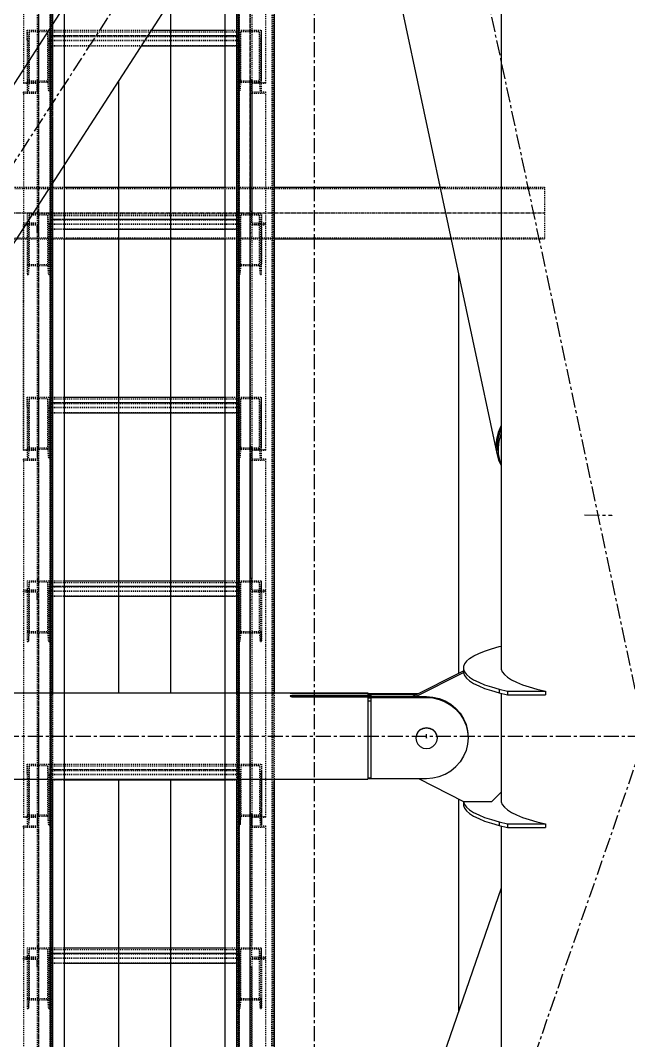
# Model space of a CAD drawing. Header units: millimetres. Extents: x 5143 to 30813, y 232 to 21408.
# Drawn here: x 23099 to 23421, y 2459 to 2999 of the extents above; entities that cross this region are included whole.
import ezdxf

# ---------------------------------------------------------------- set-up
doc = ezdxf.new("R2010")
doc.units = ezdxf.units.MM
doc.header["$LTSCALE"] = 0.25
for name, pattern in [('CENTER', [50.8, 31.75, -6.35, 6.35, -6.35]), ('XKITLINE00', [0]), ('XKITLINE02', [4, 2, -2]), ('XKITLINE03', [6, 3, -1, 1, -1])]:
    doc.linetypes.add(name, pattern=pattern)

msp = doc.modelspace()

# ---------------------------------------------------------------- linework, layer by layer
at = {"color": 3, "linetype": 'XKITLINE02'}
for p, q in [((23115.02, 4010.31), (23115.02, 2304.77)), ((23115.87, 4009.98), (23115.87, 2305.1)), ((23122.52, 4010.31), (23122.52, 2304.77)), ((23122.52, 4005.73), (23122.52, 2597.45)), ((23207.47, 4010.11), (23207.47, 2304.77)), ((23207.47, 4005.52), (23207.47, 2597.45)), ((23214.12, 4009.98), (23214.12, 2597.45)), ((23214.97, 4010.31), (23214.97, 2597.45)), ((23114.92, 3997.81), (23114.92, 2298.3)), ((23115.45, 3998.62), (23115.45, 2299.1)), ((23213.68, 3998.62), (23213.68, 2597.45)), ((23214.53, 3998.62), (23214.52, 2299.1)), ((23215.06, 3997.81), (23215.06, 2298.3)), ((23232.3, 3997.81), (23232.29, 2298.3)), ((23232.83, 3998.62), (23232.82, 2299.1)), ((23116.3, 3967.65), (23116.3, 2597.45)), ((23233.68, 3786.04), (23233.68, 2597.45)), ((23101, 3085.27), (23101, 2965.62)), ((23108.2, 3084.84), (23108.2, 2961.74)), ((23109, 3085.27), (23109, 2961.74)), ((23220.98, 3085.27), (23220.98, 2961.74)), ((23221.78, 3084.84), (23221.78, 2961.74)), ((23228.98, 3085.27), (23228.98, 2965.62)), ((23122.52, 3006.6), (23122.52, 2922.53)), ((23116.3, 2996.97), (23116.3, 2912.9)), ((23103, 2988.39), (23103, 2993.73)), ((23103, 2993.73), (23115, 2993.73)), ((23103, 2993.73), (23103, 2961.57)), ((23103.68, 2988.39), (23104.07, 2993.05)), ((23104.07, 2993.05), (23113.94, 2993.05)), ((23104.07, 2966.23), (23104.07, 2993.05)), ((23114.32, 2988.39), (23113.94, 2993.05)), ((23113.94, 2966.23), (23113.94, 2993.05)), ((23115, 2993.73), (23115, 2985.51)), ((23115, 2993.73), (23168.54, 2993.73)), ((23115, 2988.39), (23115, 2993.73)), ((23115, 2993.73), (23115, 2961.57)), ((23115, 2992.79), (23214.98, 2992.79)), ((23115, 2990.85), (23166.68, 2990.85)), ((23115, 2990.43), (23214.98, 2990.43)), ((23207.47, 2993.73), (23214.98, 2993.73)), ((23207.47, 2990.85), (23214.98, 2990.85)), ((23214.98, 2993.73), (23214.98, 2985.51)), ((23214.98, 2966.91), (23214.98, 2993.73)), ((23214.98, 2988.39), (23214.98, 2993.73)), ((23214.98, 2993.73), (23226.98, 2993.73)), ((23215.66, 2988.39), (23216.05, 2993.05)), ((23216.05, 2966.23), (23216.05, 2993.05)), ((23216.05, 2993.05), (23225.92, 2993.05)), ((23225.92, 2966.23), (23225.92, 2993.05)), ((23226.3, 2988.39), (23225.92, 2993.05)), ((23226.98, 2966.91), (23226.98, 2993.73)), ((23226.98, 2988.39), (23226.98, 2993.73)), ((23103, 2988.39), (23103.68, 2988.39)), ((23103.68, 2961.57), (23103.68, 2988.39)), ((23114.32, 2988.39), (23115, 2988.39)), ((23114.32, 2961.57), (23114.32, 2988.39)), ((23115, 2988.39), (23214.98, 2988.39)), ((23115, 2988.22), (23214.98, 2988.22)), ((23115, 2985.67), (23214.98, 2985.67)), ((23115, 2985.51), (23163.23, 2985.51)), ((23207.47, 2985.51), (23214.98, 2985.51)), ((23214.98, 2961.57), (23214.98, 2988.39)), ((23214.98, 2988.39), (23215.66, 2988.39)), ((23215.66, 2961.57), (23215.66, 2988.39)), ((23226.3, 2961.57), (23226.3, 2988.39)), ((23226.3, 2988.39), (23226.98, 2988.39)), ((23226.98, 2961.57), (23226.98, 2988.39)), ((23101, 2966.06), (23109, 2966.06)), ((23101, 2965.62), (23108.2, 2965.62)), ((23103, 2966.91), (23115, 2966.91)), ((23103.68, 2961.57), (23104.07, 2966.23)), ((23104.07, 2966.23), (23113.94, 2966.23)), ((23108.2, 2967.38), (23109, 2967.38)), ((23108.2, 2961.11), (23108.2, 2967.38)), ((23108.2, 2967.38), (23108.2, 2891.79)), ((23109, 2960.41), (23109, 2967.38)), ((23109, 2967.38), (23109, 2891.09)), ((23114.32, 2961.57), (23113.94, 2966.23)), ((23214.98, 2961.57), (23214.98, 2966.91)), ((23214.98, 2966.91), (23226.98, 2966.91)), ((23215.66, 2961.57), (23216.05, 2966.23)), ((23216.05, 2966.23), (23225.92, 2966.23)), ((23220.98, 2967.38), (23220.98, 2898.06)), ((23220.98, 2967.38), (23221.78, 2967.38)), ((23220.98, 2961.74), (23220.98, 2966.06)), ((23220.98, 2966.06), (23228.98, 2966.06)), ((23220.98, 2963.9), (23220.98, 2891.09)), ((23221.78, 2967.38), (23221.78, 2898.06)), ((23221.78, 2961.74), (23221.78, 2965.62)), ((23221.78, 2965.62), (23228.98, 2965.62)), ((23221.78, 2963.9), (23221.78, 2891.79)), ((23226.3, 2961.57), (23225.92, 2966.23)), ((23226.98, 2961.57), (23226.98, 2966.91)), ((23228.98, 2965.62), (23228.98, 2966.06)), ((23101, 2961.11), (23108.2, 2961.11)), ((23101, 2960.41), (23101, 2961.11)), ((23101, 2961.11), (23101, 2891.09)), ((23101, 2960.41), (23109, 2960.41)), ((23103, 2961.57), (23103.68, 2961.57)), ((23108.2, 2961.74), (23109, 2961.74)), ((23114.32, 2961.57), (23115, 2961.57)), ((23214.98, 2961.57), (23215.66, 2961.57)), ((23220.98, 2961.74), (23221.78, 2961.74)), ((23220.98, 2960.41), (23228.98, 2960.41)), ((23221.78, 2961.11), (23228.98, 2961.11)), ((23226.3, 2961.57), (23226.98, 2961.57)), ((23228.98, 2961.11), (23228.98, 2891.09)), ((22953.33, 2909.99), (23376.64, 2909.99)), ((23060.47, 2910.59), (23122.52, 2910.59)), ((23207.47, 2910.59), (23233.68, 2910.59)), ((23324.15, 2910.59), (23376.64, 2910.59)), ((23376.64, 2910.59), (23376.64, 2883.29)), ((23103, 2896.63), (23103, 2891.29)), ((23103, 2896.63), (23115, 2896.63)), ((23103.68, 2891.29), (23104.07, 2895.95)), ((23104.07, 2895.95), (23113.94, 2895.95)), ((23104.07, 2869.14), (23104.07, 2895.95)), ((23108.2, 2898.06), (23109, 2898.06)), ((23114.32, 2891.29), (23113.94, 2895.95)), ((23113.94, 2869.14), (23113.94, 2895.95)), ((23115, 2896.63), (23115, 2888.42)), ((23115, 2896.63), (23214.98, 2896.63)), ((23115, 2896.63), (23115, 2891.29)), ((23115, 2895.7), (23214.98, 2895.7)), ((23115, 2893.76), (23122.52, 2893.76)), ((23115, 2893.76), (23115, 2864.48)), ((23115, 2893.34), (23214.98, 2893.34)), ((23207.47, 2893.76), (23214.98, 2893.76)), ((23214.98, 2896.63), (23214.98, 2888.42)), ((23214.98, 2896.63), (23214.98, 2869.82)), ((23214.98, 2891.29), (23214.98, 2896.63)), ((23214.98, 2896.63), (23226.98, 2896.63)), ((23215.66, 2891.29), (23216.05, 2895.95)), ((23216.05, 2869.14), (23216.05, 2895.95)), ((23216.05, 2895.95), (23225.92, 2895.95)), ((23220.98, 2891.09), (23220.98, 2898.06)), ((23220.98, 2898.06), (23221.78, 2898.06)), ((23221.78, 2891.79), (23221.78, 2898.06)), ((23225.92, 2869.14), (23225.92, 2895.95)), ((23226.3, 2891.29), (23225.92, 2895.95)), ((23226.98, 2896.63), (23226.98, 2869.82)), ((23226.98, 2891.29), (23226.98, 2896.63)), ((23101, 2891.79), (23108.2, 2891.79)), ((23101, 2891.09), (23109, 2891.09)), ((23101, 2891.09), (23101, 2771.44)), ((23101, 2891.09), (23109, 2891.09)), ((23101, 2890.66), (23108.2, 2890.66)), ((23101, 2771.44), (23101, 2890.66)), ((23103, 2892.32), (23103, 2864.48)), ((23103, 2891.29), (23103.68, 2891.29)), ((23103.68, 2864.48), (23103.68, 2891.29)), ((23108.2, 2886.77), (23108.2, 2890.66)), ((23108.2, 2890.66), (23108.2, 2767.56)), ((23109, 2886.77), (23109, 2891.09)), ((23109, 2891.09), (23109, 2767.56)), ((23114.32, 2891.29), (23115, 2891.29)), ((23114.32, 2864.48), (23114.32, 2891.29)), ((23115, 2891.29), (23214.98, 2891.29)), ((23115, 2891.13), (23214.98, 2891.13)), ((23115, 2888.58), (23214.98, 2888.58)), ((23115, 2888.42), (23122.52, 2888.42)), ((23207.47, 2888.42), (23214.98, 2888.42)), ((23214.98, 2864.48), (23214.98, 2891.29)), ((23214.98, 2891.29), (23215.66, 2891.29)), ((23215.66, 2864.48), (23215.66, 2891.29)), ((23220.98, 2891.09), (23228.98, 2891.09)), ((23220.98, 2891.09), (23220.98, 2767.56)), ((23220.98, 2891.09), (23228.98, 2891.09)), ((23221.78, 2891.79), (23228.98, 2891.79)), ((23221.78, 2890.66), (23221.78, 2767.56)), ((23221.78, 2890.66), (23228.98, 2890.66)), ((23226.3, 2864.48), (23226.3, 2891.29)), ((23226.3, 2891.29), (23226.98, 2891.29)), ((23226.98, 2864.48), (23226.98, 2891.29)), ((23228.98, 2891.09), (23228.98, 2891.79)), ((23228.98, 2891.09), (23228.98, 2771.44)), ((22953.33, 2883.89), (23376.64, 2883.89)), ((23042.83, 2883.29), (23122.52, 2883.29)), ((23108.2, 2886.77), (23109, 2886.77)), ((23207.47, 2883.29), (23233.68, 2883.29)), ((23220.98, 2886.77), (23221.78, 2886.77)), ((23327.14, 2883.29), (23376.64, 2883.29)), ((23103, 2869.82), (23115, 2869.82)), ((23103.68, 2864.48), (23104.07, 2869.14)), ((23104.07, 2869.14), (23113.94, 2869.14)), ((23114.32, 2864.48), (23113.94, 2869.14)), ((23214.98, 2864.48), (23214.98, 2869.82)), ((23214.98, 2869.82), (23226.98, 2869.82)), ((23215.66, 2864.48), (23216.05, 2869.14)), ((23216.05, 2869.14), (23225.92, 2869.14)), ((23226.3, 2864.48), (23225.92, 2869.14)), ((23226.98, 2864.48), (23226.98, 2869.82)), ((23103, 2864.48), (23103.68, 2864.48)), ((23114.32, 2864.48), (23115, 2864.48)), ((23214.98, 2864.48), (23215.66, 2864.48)), ((23226.3, 2864.48), (23226.98, 2864.48)), ((23103, 2794.2), (23103, 2799.54)), ((23103, 2799.54), (23115, 2799.54)), ((23103, 2799.54), (23103, 2767.39)), ((23103.68, 2794.2), (23104.07, 2798.86)), ((23104.07, 2798.86), (23113.94, 2798.86)), ((23104.07, 2772.05), (23104.07, 2798.86)), ((23114.32, 2794.2), (23113.94, 2798.86)), ((23113.94, 2772.05), (23113.94, 2798.86)), ((23115, 2799.54), (23115, 2791.33)), ((23115, 2799.54), (23122.52, 2799.54)), ((23115, 2794.2), (23115, 2799.54)), ((23115, 2799.54), (23115, 2767.39)), ((23115, 2798.61), (23214.98, 2798.61)), ((23115, 2796.67), (23122.52, 2796.67)), ((23115, 2796.24), (23214.98, 2796.24)), ((23207.47, 2799.54), (23214.98, 2799.54)), ((23207.47, 2796.67), (23214.98, 2796.67)), ((23214.98, 2799.54), (23214.98, 2791.33)), ((23214.98, 2772.73), (23214.98, 2799.54)), ((23214.98, 2794.2), (23214.98, 2799.54)), ((23214.98, 2799.54), (23226.98, 2799.54)), ((23215.66, 2794.2), (23216.05, 2798.86)), ((23216.05, 2772.05), (23216.05, 2798.86)), ((23216.05, 2798.86), (23225.92, 2798.86)), ((23225.92, 2772.05), (23225.92, 2798.86)), ((23226.3, 2794.2), (23225.92, 2798.86)), ((23226.98, 2772.73), (23226.98, 2799.54)), ((23226.98, 2794.2), (23226.98, 2799.54)), ((23103, 2794.2), (23103.68, 2794.2)), ((23103.68, 2767.39), (23103.68, 2794.2)), ((23114.32, 2794.2), (23115, 2794.2)), ((23114.32, 2767.39), (23114.32, 2794.2)), ((23115, 2794.2), (23214.98, 2794.2)), ((23115, 2794.04), (23214.98, 2794.04)), ((23115, 2791.49), (23214.98, 2791.49)), ((23115, 2791.33), (23122.52, 2791.33)), ((23207.47, 2791.33), (23214.98, 2791.33)), ((23214.98, 2767.39), (23214.98, 2794.2)), ((23214.98, 2794.2), (23215.66, 2794.2)), ((23215.66, 2767.39), (23215.66, 2794.2)), ((23226.3, 2767.39), (23226.3, 2794.2)), ((23226.3, 2794.2), (23226.98, 2794.2)), ((23226.98, 2767.39), (23226.98, 2794.2)), ((23101, 2771.87), (23109, 2771.87)), ((23101, 2771.44), (23108.2, 2771.44)), ((23103, 2772.73), (23115, 2772.73)), ((23103.68, 2767.39), (23104.07, 2772.05)), ((23104.07, 2772.05), (23113.94, 2772.05)), ((23108.2, 2773.2), (23109, 2773.2)), ((23108.2, 2773.2), (23108.2, 2766.93)), ((23108.2, 2773.2), (23108.2, 2697.6)), ((23109, 2773.2), (23109, 2766.23)), ((23109, 2773.2), (23109, 2696.91)), ((23114.32, 2767.39), (23113.94, 2772.05)), ((23214.98, 2767.39), (23214.98, 2772.73)), ((23214.98, 2772.73), (23226.98, 2772.73)), ((23215.66, 2767.39), (23216.05, 2772.05)), ((23216.05, 2772.05), (23225.92, 2772.05)), ((23220.98, 2773.2), (23220.98, 2703.88)), ((23220.98, 2773.2), (23221.78, 2773.2)), ((23220.98, 2767.56), (23220.98, 2771.87)), ((23220.98, 2771.87), (23228.98, 2771.87)), ((23220.98, 2769.71), (23220.98, 2696.91)), ((23221.78, 2773.2), (23221.78, 2703.88)), ((23221.78, 2767.56), (23221.78, 2771.44)), ((23221.78, 2771.44), (23228.98, 2771.44)), ((23221.78, 2769.71), (23221.78, 2697.6)), ((23226.3, 2767.39), (23225.92, 2772.05)), ((23226.98, 2767.39), (23226.98, 2772.73)), ((23228.98, 2771.44), (23228.98, 2771.87)), ((23101, 2766.93), (23108.2, 2766.93)), ((23101, 2766.23), (23101, 2766.93)), ((23101, 2766.93), (23101, 2696.91)), ((23101, 2766.23), (23109, 2766.23)), ((23103, 2767.39), (23103.68, 2767.39)), ((23108.2, 2767.56), (23109, 2767.56)), ((23114.32, 2767.39), (23115, 2767.39)), ((23214.98, 2767.39), (23215.66, 2767.39)), ((23220.98, 2767.56), (23221.78, 2767.56)), ((23220.98, 2766.23), (23228.98, 2766.23)), ((23221.78, 2766.93), (23228.98, 2766.93)), ((23226.3, 2767.39), (23226.98, 2767.39)), ((23228.98, 2766.93), (23228.98, 2696.91)), ((23103, 2702.45), (23103, 2693.54)), ((23103, 2702.45), (23115, 2702.45)), ((23103, 2702.45), (23103, 2670.29)), ((23103.68, 2697.11), (23104.07, 2701.77)), ((23104.07, 2701.77), (23113.94, 2701.77)), ((23104.07, 2674.95), (23104.07, 2701.77)), ((23108.2, 2703.88), (23109, 2703.88)), ((23114.32, 2697.11), (23113.94, 2701.77)), ((23113.94, 2674.95), (23113.94, 2701.77)), ((23115, 2702.45), (23115, 2694.24)), ((23115, 2702.45), (23122.52, 2702.45)), ((23115, 2697.11), (23115, 2702.45)), ((23115, 2702.45), (23115, 2670.29)), ((23115, 2701.52), (23214.98, 2701.52)), ((23115, 2699.58), (23122.52, 2699.58)), ((23115, 2699.15), (23214.98, 2699.15)), ((23207.47, 2702.45), (23214.98, 2702.45)), ((23207.47, 2699.58), (23214.98, 2699.58)), ((23214.98, 2702.45), (23214.98, 2694.24)), ((23214.98, 2675.63), (23214.98, 2702.45)), ((23214.98, 2697.11), (23214.98, 2702.45)), ((23214.98, 2702.45), (23226.98, 2702.45)), ((23215.66, 2697.11), (23216.05, 2701.77)), ((23216.05, 2674.95), (23216.05, 2701.77)), ((23216.05, 2701.77), (23225.92, 2701.77)), ((23220.98, 2696.91), (23220.98, 2703.88)), ((23220.98, 2703.88), (23221.78, 2703.88)), ((23221.78, 2697.6), (23221.78, 2703.88)), ((23225.92, 2674.95), (23225.92, 2701.77)), ((23226.3, 2697.11), (23225.92, 2701.77)), ((23226.98, 2675.63), (23226.98, 2702.45)), ((23226.98, 2697.11), (23226.98, 2702.45)), ((23101, 2697.6), (23108.2, 2697.6)), ((23101, 2696.48), (23101, 2696.91)), ((23101, 2696.91), (23109, 2696.91)), ((23101, 2696.91), (23101, 2577.26)), ((23101, 2696.91), (23109, 2696.91)), ((23101, 2696.48), (23108.2, 2696.48)), ((23103, 2697.11), (23103.68, 2697.11)), ((23103.68, 2697.11), (23103.68, 2670.29)), ((23108.2, 2692.59), (23108.2, 2696.48)), ((23108.2, 2696.48), (23108.2, 2573.37)), ((23109, 2696.91), (23109, 2573.37)), ((23114.32, 2697.11), (23115, 2697.11)), ((23114.32, 2670.29), (23114.32, 2697.11)), ((23115, 2697.11), (23214.98, 2697.11)), ((23115, 2696.95), (23214.98, 2696.95)), ((23115, 2694.4), (23214.98, 2694.4)), ((23115, 2694.24), (23122.52, 2694.24)), ((23207.47, 2694.24), (23214.98, 2694.24)), ((23214.98, 2670.29), (23214.98, 2697.11)), ((23214.98, 2697.11), (23215.66, 2697.11)), ((23215.66, 2670.29), (23215.66, 2697.11)), ((23220.98, 2696.91), (23220.98, 2573.37)), ((23220.98, 2696.91), (23228.98, 2696.91)), ((23220.98, 2696.91), (23228.98, 2696.91)), ((23221.78, 2697.6), (23228.98, 2697.6)), ((23221.78, 2696.48), (23221.78, 2573.37)), ((23221.78, 2696.48), (23228.98, 2696.48)), ((23226.3, 2697.11), (23226.3, 2670.29)), ((23226.3, 2697.11), (23226.98, 2697.11)), ((23226.98, 2697.11), (23226.98, 2670.29)), ((23228.98, 2696.91), (23228.98, 2697.6)), ((23228.98, 2696.91), (23228.98, 2577.26)), ((23108.2, 2692.59), (23109, 2692.59)), ((23220.98, 2692.59), (23221.78, 2692.59)), ((23103, 2675.63), (23115, 2675.63)), ((23103.68, 2670.29), (23104.07, 2674.95)), ((23104.07, 2674.95), (23113.94, 2674.95)), ((23114.32, 2670.29), (23113.94, 2674.95)), ((23214.98, 2670.29), (23214.98, 2675.63)), ((23214.98, 2675.63), (23226.98, 2675.63)), ((23215.66, 2670.29), (23216.05, 2674.95)), ((23216.05, 2674.95), (23225.92, 2674.95)), ((23226.3, 2670.29), (23225.92, 2674.95)), ((23226.98, 2670.29), (23226.98, 2675.63)), ((23103, 2670.29), (23103.68, 2670.29)), ((23114.32, 2670.29), (23115, 2670.29)), ((23214.98, 2670.29), (23215.66, 2670.29)), ((23226.3, 2670.29), (23226.98, 2670.29)), ((23103, 2600.02), (23103, 2605.36)), ((23103, 2605.36), (23115, 2605.36)), ((23103, 2605.36), (23103, 2573.2)), ((23103.68, 2600.02), (23104.07, 2604.68)), ((23104.07, 2604.68), (23113.94, 2604.68)), ((23104.07, 2577.86), (23104.07, 2604.68)), ((23114.32, 2600.02), (23113.94, 2604.68)), ((23113.94, 2577.86), (23113.94, 2604.68)), ((23115, 2605.36), (23115, 2573.2)), ((23115, 2605.36), (23115, 2597.15)), ((23115, 2605.36), (23214.98, 2605.36)), ((23115, 2604.42), (23214.98, 2604.42)), ((23115, 2602.49), (23214.98, 2602.49)), ((23115, 2602.06), (23214.98, 2602.06)), ((23214.98, 2605.36), (23214.98, 2578.54)), ((23214.98, 2605.36), (23226.98, 2605.36)), ((23214.98, 2605.36), (23214.98, 2597.15)), ((23214.98, 2602.05), (23214.98, 2573.2)), ((23216.05, 2604.68), (23215.66, 2600.02)), ((23216.05, 2604.68), (23216.05, 2577.86)), ((23216.05, 2604.68), (23225.92, 2604.68)), ((23225.92, 2604.68), (23225.92, 2577.86)), ((23225.92, 2604.68), (23226.3, 2600.02)), ((23226.98, 2605.36), (23226.98, 2578.54)), ((23226.98, 2602.05), (23226.98, 2573.2)), ((23103, 2600.02), (23103.68, 2600.02)), ((23103.68, 2600.02), (23103.68, 2573.2)), ((23114.32, 2600.02), (23115, 2600.02)), ((23114.32, 2573.2), (23114.32, 2600.02)), ((23115, 2600.02), (23214.98, 2600.02)), ((23115, 2599.86), (23214.98, 2599.86)), ((23115, 2597.31), (23214.98, 2597.31)), ((23115, 2597.15), (23122.52, 2597.15)), ((23207.47, 2597.15), (23214.98, 2597.15)), ((23214.12, 2598.43), (23214.12, 2305.1)), ((23214.97, 2598.43), (23214.97, 2304.77)), ((23214.98, 2600.02), (23215.66, 2600.02)), ((23215.66, 2600.02), (23215.66, 2573.2)), ((23226.3, 2600.02), (23226.3, 2573.2)), ((23226.3, 2600.02), (23226.98, 2600.02)), ((23101, 2577.69), (23109, 2577.69)), ((23101, 2577.26), (23108.2, 2577.26)), ((23103, 2578.54), (23115, 2578.54)), ((23104.07, 2577.86), (23103.68, 2573.2)), ((23104.07, 2577.86), (23113.94, 2577.86)), ((23108.2, 2579.02), (23109, 2579.02)), ((23108.2, 2579.02), (23108.2, 2503.42)), ((23109, 2579.02), (23109, 2572.05)), ((23114.32, 2573.2), (23113.94, 2577.86)), ((23214.98, 2573.2), (23214.98, 2578.54)), ((23214.98, 2578.54), (23226.98, 2578.54)), ((23215.66, 2573.2), (23216.05, 2577.86)), ((23216.05, 2577.86), (23225.92, 2577.86)), ((23220.98, 2579.02), (23220.98, 2509.69)), ((23220.98, 2579.02), (23221.78, 2579.02)), ((23220.98, 2572.05), (23220.98, 2577.86)), ((23220.98, 2573.37), (23220.98, 2577.69)), ((23220.98, 2577.69), (23228.98, 2577.69)), ((23221.78, 2579.02), (23221.78, 2509.69)), ((23221.78, 2572.74), (23221.78, 2577.86)), ((23221.78, 2573.37), (23221.78, 2577.26)), ((23221.78, 2577.26), (23228.98, 2577.26)), ((23225.92, 2577.86), (23226.3, 2573.2)), ((23226.98, 2578.54), (23226.98, 2573.2)), ((23228.98, 2577.26), (23228.98, 2577.69)), ((23101, 2572.74), (23108.2, 2572.74)), ((23101, 2572.05), (23101, 2572.74)), ((23101, 2572.74), (23101, 2502.72)), ((23101, 2572.05), (23109, 2572.05)), ((23103, 2573.2), (23103.68, 2573.2)), ((23108.2, 2573.37), (23109, 2573.37)), ((23109, 2572.05), (23109, 2502.72)), ((23114.32, 2573.2), (23115, 2573.2)), ((23214.98, 2573.2), (23215.66, 2573.2)), ((23220.98, 2573.37), (23221.78, 2573.37)), ((23220.98, 2502.72), (23220.98, 2572.05)), ((23220.98, 2572.05), (23228.98, 2572.05)), ((23221.78, 2503.42), (23221.78, 2572.74)), ((23221.78, 2572.74), (23228.98, 2572.74)), ((23226.3, 2573.2), (23226.98, 2573.2)), ((23228.98, 2572.74), (23228.98, 2502.72)), ((23103, 2508.27), (23103, 2499.36)), ((23103, 2508.27), (23115, 2508.27)), ((23103, 2508.27), (23103, 2476.11)), ((23103.68, 2502.93), (23104.07, 2507.59)), ((23104.07, 2507.59), (23113.94, 2507.59)), ((23104.07, 2480.77), (23104.07, 2507.59)), ((23108.2, 2509.69), (23109, 2509.69)), ((23114.32, 2502.93), (23113.94, 2507.59)), ((23113.94, 2480.77), (23113.94, 2507.59)), ((23115, 2502.93), (23115, 2508.27)), ((23115, 2508.27), (23115, 2476.11)), ((23115, 2508.27), (23115, 2500.05)), ((23115, 2508.27), (23122.52, 2508.27)), ((23115, 2507.33), (23214.98, 2507.33)), ((23115, 2505.39), (23122.52, 2505.39)), ((23115, 2504.97), (23214.98, 2504.97)), ((23207.47, 2508.27), (23214.98, 2508.27)), ((23207.47, 2505.39), (23214.98, 2505.39)), ((23214.98, 2481.45), (23214.98, 2508.27)), ((23214.98, 2502.93), (23214.98, 2508.27)), ((23214.98, 2508.27), (23226.98, 2508.27)), ((23214.98, 2508.27), (23214.98, 2500.05)), ((23215.66, 2502.93), (23216.05, 2507.59)), ((23216.05, 2480.77), (23216.05, 2507.59)), ((23216.05, 2507.59), (23225.92, 2507.59)), ((23220.98, 2502.72), (23220.98, 2509.69)), ((23220.98, 2509.69), (23221.78, 2509.69)), ((23221.78, 2503.42), (23221.78, 2509.69)), ((23225.92, 2480.77), (23225.92, 2507.59)), ((23226.3, 2502.93), (23225.92, 2507.59)), ((23226.98, 2481.45), (23226.98, 2508.27)), ((23226.98, 2502.93), (23226.98, 2508.27)), ((23101, 2503.42), (23108.2, 2503.42)), ((23101, 2502.29), (23101, 2502.72)), ((23101, 2502.72), (23109, 2502.72)), ((23101, 2502.72), (23101, 2383.08)), ((23101, 2502.72), (23109, 2502.72)), ((23101, 2502.29), (23108.2, 2502.29)), ((23103, 2502.93), (23103.68, 2502.93)), ((23103.68, 2502.93), (23103.68, 2476.11)), ((23108.2, 2498.41), (23108.2, 2502.29)), ((23108.2, 2502.29), (23108.2, 2379.19)), ((23109, 2502.72), (23109, 2379.19)), ((23114.32, 2502.93), (23115, 2502.93)), ((23114.32, 2476.11), (23114.32, 2502.93)), ((23115, 2502.93), (23214.98, 2502.93)), ((23115, 2502.76), (23214.98, 2502.76)), ((23115, 2500.22), (23214.98, 2500.22)), ((23115, 2500.05), (23122.52, 2500.05)), ((23207.47, 2500.05), (23214.98, 2500.05)), ((23214.98, 2476.11), (23214.98, 2502.93)), ((23214.98, 2502.93), (23215.66, 2502.93)), ((23215.66, 2476.11), (23215.66, 2502.93)), ((23220.98, 2502.72), (23220.98, 2383.51)), ((23220.98, 2502.72), (23228.98, 2502.72)), ((23220.98, 2502.72), (23228.98, 2502.72)), ((23221.78, 2503.42), (23228.98, 2503.42)), ((23221.78, 2502.29), (23221.78, 2379.19)), ((23221.78, 2502.29), (23228.98, 2502.29)), ((23226.3, 2502.93), (23226.3, 2476.11)), ((23226.3, 2502.93), (23226.98, 2502.93)), ((23226.98, 2502.93), (23226.98, 2476.11)), ((23228.98, 2502.72), (23228.98, 2503.42)), ((23228.98, 2502.72), (23228.98, 2383.08)), ((23108.2, 2498.41), (23109, 2498.41)), ((23220.98, 2498.41), (23221.78, 2498.41)), ((23221.78, 2384.36), (23221.78, 2498.41)), ((23103, 2481.45), (23115, 2481.45)), ((23103.68, 2476.11), (23104.07, 2480.77)), ((23104.07, 2480.77), (23113.94, 2480.77)), ((23114.32, 2476.11), (23113.94, 2480.77)), ((23214.98, 2476.11), (23214.98, 2481.45)), ((23214.98, 2481.45), (23226.98, 2481.45)), ((23215.66, 2476.11), (23216.05, 2480.77)), ((23216.05, 2480.77), (23225.92, 2480.77)), ((23226.3, 2476.11), (23225.92, 2480.77)), ((23226.98, 2476.11), (23226.98, 2481.45)), ((23103, 2476.11), (23103.68, 2476.11)), ((23114.32, 2476.11), (23115, 2476.11)), ((23214.98, 2476.11), (23215.66, 2476.11)), ((23226.3, 2476.11), (23226.98, 2476.11))]:
    msp.add_line(p, q, dxfattribs=at)
at = {"color": 1, "linetype": 'XKITLINE03'}
for p, q in [((23115.02, 4010.31), (23115.02, 2309.56)), ((23214.97, 2309.56), (23214.97, 4010.31)), ((23220.97, 2292.58), (23220.98, 4000.82)), ((23109, 3085.27), (23109, 2966.06)), ((23220.98, 2966.06), (23220.98, 3085.27)), ((23115, 2993.73), (23115, 2966.91)), ((23115, 2990.85), (23214.98, 2990.85)), ((23214.98, 2966.91), (23214.98, 2993.73)), ((23109, 2960.41), (23109, 2891.09)), ((23220.98, 2891.09), (23220.98, 2960.41)), ((23376.64, 2896.94), (22953.33, 2896.94)), ((23115, 2896.63), (23115, 2869.82)), ((23115, 2893.76), (23214.98, 2893.76)), ((23214.98, 2869.82), (23214.98, 2896.63)), ((23109, 2891.09), (23109, 2771.87)), ((23220.98, 2771.87), (23220.98, 2891.09)), ((23115, 2799.54), (23115, 2772.73)), ((23115, 2796.67), (23214.98, 2796.67)), ((23214.98, 2772.73), (23214.98, 2799.54)), ((23109, 2766.23), (23109, 2696.91)), ((23220.98, 2696.91), (23220.98, 2766.23)), ((23115, 2702.45), (23115, 2675.63)), ((23115, 2699.58), (23214.98, 2699.58)), ((23214.98, 2675.63), (23214.98, 2702.45)), ((23109, 2696.91), (23109, 2577.69)), ((23220.98, 2577.69), (23220.98, 2696.91)), ((23115, 2605.36), (23115, 2578.54)), ((23115, 2602.49), (23214.98, 2602.49)), ((23214.98, 2578.54), (23214.98, 2605.36)), ((23109, 2572.05), (23109, 2502.72)), ((23220.98, 2502.72), (23220.98, 2572.05)), ((23115, 2508.27), (23115, 2481.45)), ((23115, 2505.39), (23214.98, 2505.39)), ((23214.98, 2481.45), (23214.98, 2508.27)), ((23109, 2502.72), (23109, 2383.51)), ((23220.98, 2383.51), (23220.98, 2502.72))]:
    msp.add_line(p, q, dxfattribs=at)
at = {"color": 8, "linetype": 'CENTER'}
for p, q in [((22900, 2620.27), (23430, 3440.27)), ((23430, 2620.27), (23255, 3440.27)), ((23255, 1442.74), (23255, 3096.7)), ((23397.79, 2737.32), (23412.31, 2737.04)), ((22899.99, 2620.27), (23429.99, 2620.27)), ((23255, 2114.92), (23430, 2620.27)), ((23314.2, 2619.27), (23314.2, 2621.27))]:
    msp.add_line(p, q, dxfattribs=at)
at = {"color": 7, "linetype": 'XKITLINE00'}
for p, q in [((23116.3, 3417.45), (23116.3, 2996.97)), ((23233.68, 3094.5), (23233.68, 2643.09)), ((23213.68, 3063.56), (23213.68, 2643.09)), ((23207.47, 3053.95), (23207.47, 2643.09)), ((23166.68, 2990.85), (23207.47, 2990.85)), ((23168.54, 2993.73), (23207.47, 2993.73)), ((23163.23, 2985.51), (23207.47, 2985.51)), ((23122.52, 2922.53), (23122.52, 2643.09)), ((23116.3, 2912.9), (23116.3, 2643.09)), ((23122.52, 2910.59), (23207.47, 2910.59)), ((23233.68, 2910.59), (23324.15, 2910.59)), ((23122.52, 2893.76), (23207.47, 2893.76)), ((23122.52, 2888.42), (23207.47, 2888.42)), ((23122.52, 2883.29), (23207.47, 2883.29)), ((23233.68, 2883.29), (23327.14, 2883.29)), ((23122.52, 2799.54), (23207.47, 2799.54)), ((23122.52, 2796.67), (23207.47, 2796.67)), ((23122.52, 2791.33), (23207.47, 2791.33)), ((23122.52, 2702.45), (23207.47, 2702.45)), ((23122.52, 2699.58), (23207.47, 2699.58)), ((23122.52, 2694.24), (23207.47, 2694.24)), ((23116.3, 2597.45), (23116.3, 2298.19)), ((23122.52, 2597.45), (23122.52, 2307.13)), ((23122.52, 2597.15), (23207.47, 2597.15)), ((23207.47, 2597.45), (23207.47, 2307.13)), ((23213.68, 2597.45), (23213.67, 2298.19)), ((23233.68, 2597.45), (23233.67, 2298.19)), ((23122.52, 2508.27), (23207.47, 2508.27)), ((23122.52, 2505.39), (23207.47, 2505.39)), ((23122.52, 2500.05), (23207.47, 2500.05))]:
    msp.add_line(p, q, dxfattribs=at)
at = {"color": 8, "linetype": 'XKITLINE00'}
for p, q in [((23262.42, 3223.04), (23029.49, 2862.66)), ((23353.8, 3225.04), (23353.8, 2655.53)), ((23300.5, 3197.89), (23067.57, 2837.5)), ((23299.4, 3013.24), (23351.36, 2769.79)), ((23178.8, 3009.59), (23178.8, 2643.09)), ((23151.2, 2966.89), (23151.2, 2643.09)), ((23331.2, 2864.28), (23331.2, 2653.52)), ((23352.19, 2780.9), (23351.26, 2777.15)), ((23353.12, 2781.58), (23352.13, 2778.16)), ((23353.77, 2784.61), (23352.19, 2780.9)), ((23353.8, 2783.08), (23353.12, 2781.58)), ((23353.8, 2780.38), (23353.51, 2779.74)), ((23353.8, 2784.66), (23353.77, 2784.61)), ((23351.26, 2777.15), (23350.98, 2773.43)), ((23352.13, 2778.16), (23351.69, 2774.75)), ((23351.69, 2774.75), (23351.81, 2771.39)), ((23352.52, 2776.32), (23352.08, 2772.91)), ((23353.51, 2779.74), (23352.52, 2776.32)), ((23350.98, 2773.43), (23351.36, 2769.79)), ((23351.36, 2769.79), (23352.39, 2766.29)), ((23352.08, 2772.91), (23352.2, 2769.56)), ((23352.2, 2769.56), (23352.88, 2766.3)), ((23352.39, 2766.29), (23353.8, 2763.5)), ((23352.88, 2766.3), (23353.8, 2763.97)), ((23348.6, 2666.44), (23352.65, 2667.57)), ((23352.65, 2667.57), (23353.8, 2667.83)), ((23335.4, 2659.92), (23337.03, 2661.31)), ((23337.03, 2661.31), (23339.18, 2662.67)), ((23339.18, 2662.67), (23341.84, 2663.99)), ((23341.84, 2663.99), (23344.98, 2665.25)), ((23344.98, 2665.25), (23348.6, 2666.44)), ((23334.31, 2658.5), (23333.76, 2657.06)), ((23333.76, 2657.06), (23333.76, 2655.62)), ((23335.4, 2659.92), (23334.31, 2658.5)), ((23353.8, 2657.14), (23353.76, 2657.06)), ((23353.76, 2657.06), (23353.76, 2655.62)), ((23306.83, 2641.16), (23333.76, 2654.82)), ((23308.59, 2641.16), (23333.76, 2653.93)), ((23333.76, 2655.62), (23334.31, 2654.18)), ((23333.76, 2655.62), (23333.76, 2653.67)), ((23333.76, 2653.67), (23334.31, 2652.23)), ((23334.31, 2654.18), (23335.4, 2652.76)), ((23334.31, 2652.23), (23335.4, 2650.81)), ((23335.4, 2652.76), (23337.03, 2651.36)), ((23335.4, 2650.81), (23337.03, 2649.41)), ((23337.03, 2651.36), (23339.17, 2650)), ((23353.76, 2655.62), (23354.31, 2654.18)), ((23354.31, 2654.18), (23355.4, 2652.76)), ((23355.4, 2652.76), (23357.03, 2651.36)), ((23357.03, 2651.36), (23359.17, 2650)), ((23337.03, 2649.41), (23339.17, 2648.05)), ((23339.17, 2650), (23341.83, 2648.69)), ((23339.17, 2648.05), (23341.83, 2646.74)), ((23341.83, 2648.69), (23344.98, 2647.43)), ((23341.83, 2646.74), (23344.98, 2645.48)), ((23344.98, 2647.43), (23348.59, 2646.23)), ((23344.98, 2645.48), (23348.59, 2644.28)), ((23348.59, 2646.23), (23352.65, 2645.11)), ((23352.65, 2645.11), (23357.11, 2644.07)), ((23352.65, 2645.11), (23352.65, 2643.16)), ((23359.17, 2650), (23361.83, 2648.69)), ((23361.83, 2648.69), (23364.98, 2647.43)), ((23364.98, 2647.43), (23368.59, 2646.23)), ((23368.59, 2646.23), (23372.65, 2645.11)), ((23372.65, 2645.11), (23377.11, 2644.07)), ((23087.8, 2643.09), (23242.19, 2643.09)), ((23242.11, 2643.05), (23242.19, 2643.09)), ((23242.11, 2643.05), (23242.11, 2643.01)), ((23242.11, 2643.01), (23242.19, 2642.96)), ((23242.19, 2641.61), (23242.11, 2641.51)), ((23242.11, 2641.51), (23242.11, 2641.42)), ((23242.11, 2641.42), (23242.19, 2641.32)), ((23242.19, 2643.09), (23242.36, 2643.08)), ((23242.19, 2642.96), (23242.36, 2642.93)), ((23242.19, 2641.61), (23242.36, 2641.69)), ((23242.19, 2641.32), (23242.36, 2641.2)), ((23242.36, 2643.08), (23242.6, 2643.07)), ((23242.36, 2642.93), (23242.6, 2642.9)), ((23242.36, 2641.69), (23242.6, 2641.75)), ((23242.36, 2641.2), (23242.6, 2641.1)), ((23242.6, 2643.07), (23242.89, 2643.07)), ((23242.6, 2642.9), (23242.89, 2642.88)), ((23242.6, 2641.75), (23242.89, 2641.79)), ((23242.6, 2641.1), (23242.89, 2641.04)), ((23242.89, 2643.07), (23242.89, 2642.88)), ((23242.89, 2643.07), (23243.2, 2643.07)), ((23242.89, 2642.88), (23243.2, 2642.88)), ((23242.89, 2641.79), (23243.2, 2641.81)), ((23242.89, 2641.79), (23242.89, 2641.04)), ((23242.89, 2641.04), (23243.2, 2641.02)), ((23243.2, 2643.07), (23243.2, 2642.88)), ((23243.2, 2643.07), (23283.2, 2643.07)), ((23243.2, 2642.88), (23283.2, 2642.88)), ((23243.2, 2641.81), (23243.2, 2641.16)), ((23243.2, 2641.81), (23283.2, 2641.8)), ((23243.2, 2641.16), (23314.2, 2641.16)), ((23243.2, 2641.16), (23243.2, 2641.02)), ((23243.2, 2641.02), (23283.2, 2641.02)), ((23283.2, 2643.07), (23283.2, 2642.88)), ((23283.2, 2642.88), (23283.2, 2642.54)), ((23283.2, 2642.72), (23309.91, 2642.72)), ((23283.2, 2642.54), (23283.2, 2641.8)), ((23283.2, 2642.47), (23284.7, 2642.47)), ((23283.2, 2642.29), (23284.7, 2642.29)), ((23283.2, 2641.8), (23283.2, 2641.16)), ((23283.2, 2641.76), (23284.7, 2641.76)), ((23283.2, 2641.4), (23283.2, 2641.16)), ((23283.2, 2641.4), (23284.7, 2641.4)), ((23283.2, 2641.02), (23283.19, 2639.46)), ((23283.2, 2640.71), (23314.2, 2640.71)), ((23283.2, 2640.56), (23284.7, 2640.56)), ((23284.7, 2640.56), (23284.69, 2638.81)), ((23284.7, 2642.47), (23284.7, 2642.29)), ((23284.7, 2642.29), (23284.7, 2642.06)), ((23284.7, 2642.27), (23309.03, 2642.27)), ((23284.7, 2642.06), (23284.7, 2641.4)), ((23284.7, 2641.4), (23284.7, 2641.16)), ((23314.2, 2641.16), (23317.64, 2640.89)), ((23314.2, 2641.16), (23314.2, 2640.71)), ((23314.2, 2640.71), (23317.64, 2640.45)), ((23317.64, 2640.89), (23320.99, 2640.11)), ((23317.64, 2640.89), (23317.64, 2640.45)), ((23317.64, 2640.45), (23320.99, 2639.66)), ((23320.99, 2640.11), (23324.18, 2638.82)), ((23320.99, 2639.66), (23324.18, 2638.37)), ((23348.59, 2644.28), (23352.65, 2643.16)), ((23352.65, 2643.16), (23357.11, 2642.12)), ((23353.8, 2642.89), (23353.8, 2590.58)), ((23357.11, 2644.07), (23377.11, 2644.07)), ((23357.11, 2644.07), (23357.11, 2642.12)), ((23357.11, 2642.12), (23377.11, 2642.12)), ((23377.11, 2644.07), (23377.11, 2642.12)), ((23283.19, 2639.46), (23283.19, 2637.01)), ((23283.19, 2638.81), (23284.69, 2638.81)), ((23283.19, 2637.01), (23283.19, 2634.06)), ((23284.69, 2638.81), (23284.69, 2636.58)), ((23284.69, 2636.58), (23284.69, 2633.93)), ((23324.18, 2638.82), (23327.13, 2637.06)), ((23324.18, 2638.37), (23327.13, 2636.62)), ((23327.13, 2637.06), (23329.75, 2634.88)), ((23327.13, 2636.62), (23329.75, 2634.43)), ((23329.75, 2634.88), (23331.99, 2632.32)), ((23329.75, 2634.43), (23331.99, 2631.87)), ((23283.19, 2634.06), (23283.19, 2630.68)), ((23283.19, 2630.68), (23283.19, 2626.99)), ((23284.69, 2633.93), (23284.69, 2630.92)), ((23284.69, 2630.92), (23284.69, 2627.65)), ((23331.99, 2632.32), (23333.8, 2629.45)), ((23331.99, 2631.87), (23333.8, 2629)), ((23333.8, 2629.45), (23335.12, 2626.34)), ((23333.8, 2629), (23335.12, 2625.89)), ((23283.19, 2626.99), (23283.19, 2623.1)), ((23284.69, 2627.65), (23284.69, 2624.18)), ((23284.69, 2624.18), (23284.69, 2620.62)), ((23309.66, 2622.48), (23310.9, 2623.68)), ((23309.66, 2622.3), (23310.9, 2623.5)), ((23310.9, 2623.68), (23312.46, 2624.46)), ((23310.9, 2623.5), (23312.46, 2624.28)), ((23312.46, 2624.46), (23314.2, 2624.73)), ((23312.46, 2624.28), (23314.2, 2624.55)), ((23314.2, 2624.73), (23314.2, 2624.55)), ((23314.2, 2624.73), (23315.93, 2624.46)), ((23314.2, 2624.55), (23315.93, 2624.28)), ((23315.93, 2624.46), (23317.49, 2623.68)), ((23315.93, 2624.28), (23317.49, 2623.5)), ((23317.49, 2623.68), (23318.73, 2622.48)), ((23317.49, 2623.5), (23318.73, 2622.3)), ((23335.12, 2626.34), (23335.92, 2623.07)), ((23335.12, 2625.89), (23335.92, 2622.62)), ((23283.19, 2623.1), (23283.19, 2619.12)), ((23283.19, 2619.12), (23283.19, 2615.17)), ((23284.69, 2620.62), (23284.69, 2617.05)), ((23308.87, 2620.95), (23308.6, 2619.27)), ((23308.87, 2620.77), (23308.6, 2619.09)), ((23308.6, 2619.27), (23308.6, 2619.09)), ((23308.6, 2619.09), (23308.87, 2617.4)), ((23309.66, 2622.48), (23308.87, 2620.95)), ((23309.66, 2622.3), (23308.87, 2620.77)), ((23318.73, 2622.48), (23319.52, 2620.95)), ((23318.73, 2622.3), (23319.52, 2620.77)), ((23319.52, 2620.95), (23319.8, 2619.27)), ((23319.52, 2620.77), (23319.8, 2619.09)), ((23319.8, 2619.09), (23319.52, 2617.4)), ((23319.8, 2619.27), (23319.8, 2619.09)), ((23335.92, 2623.07), (23336.2, 2619.71)), ((23335.92, 2622.62), (23336.2, 2619.27)), ((23336.2, 2619.27), (23335.92, 2615.91)), ((23336.2, 2619.71), (23336.2, 2619.27)), ((23283.19, 2615.17), (23283.19, 2611.38)), ((23284.69, 2617.05), (23284.69, 2613.56)), ((23284.69, 2613.56), (23284.69, 2610.24)), ((23308.87, 2617.4), (23309.66, 2615.88)), ((23309.66, 2615.88), (23310.9, 2614.67)), ((23310.9, 2614.67), (23312.46, 2613.9)), ((23312.46, 2613.9), (23314.2, 2613.63)), ((23314.2, 2613.63), (23315.93, 2613.9)), ((23315.93, 2613.9), (23317.49, 2614.67)), ((23317.49, 2614.67), (23318.73, 2615.88)), ((23319.52, 2617.4), (23318.73, 2615.88)), ((23335.12, 2612.64), (23333.8, 2609.53)), ((23335.92, 2615.91), (23335.12, 2612.64)), ((23283.19, 2611.38), (23283.19, 2607.86)), ((23283.19, 2607.86), (23283.19, 2604.72)), ((23284.69, 2610.24), (23284.69, 2607.18)), ((23284.69, 2607.18), (23284.69, 2604.45)), ((23333.8, 2609.53), (23331.99, 2606.66)), ((23283.19, 2604.72), (23283.19, 2602.05)), ((23283.19, 2602.05), (23283.19, 2599.93)), ((23284.69, 2604.45), (23284.69, 2602.13)), ((23284.69, 2602.13), (23284.69, 2600.28)), ((23324.18, 2600.16), (23327.13, 2601.92)), ((23327.13, 2601.92), (23329.75, 2604.1)), ((23331.99, 2606.66), (23329.75, 2604.1)), ((23087.8, 2597.45), (23242.19, 2597.45)), ((23151.2, 2597.45), (23151.2, 2190.41)), ((23178.8, 2597.45), (23178.8, 2137.77)), ((23242.19, 2597.45), (23242.36, 2597.46)), ((23242.36, 2597.46), (23242.6, 2597.47)), ((23242.6, 2597.47), (23242.89, 2597.47)), ((23242.89, 2597.47), (23243.2, 2597.47)), ((23243.2, 2597.47), (23283.2, 2597.47)), ((23283.19, 2599.93), (23283.19, 2598.43)), ((23283.19, 2598.43), (23283.19, 2597.6)), ((23283.19, 2598.15), (23284.69, 2598.15)), ((23283.2, 2597.93), (23284.7, 2597.93)), ((23283.2, 2597.82), (23314.2, 2597.82)), ((23283.19, 2597.6), (23283.2, 2597.47)), ((23284.69, 2600.28), (23284.69, 2598.94)), ((23284.69, 2598.94), (23284.69, 2598.15)), ((23284.69, 2598.15), (23284.7, 2597.93)), ((23309.91, 2597.82), (23333.8, 2585.71)), ((23314.2, 2597.82), (23317.64, 2598.08)), ((23317.64, 2598.08), (23320.99, 2598.87)), ((23320.99, 2598.87), (23324.18, 2600.16)), ((23331.2, 2587.03), (23331.2, 2474.52)), ((23333.76, 2585.72), (23333.76, 2585.43)), ((23333.8, 2585.71), (23348.8, 2585.71)), ((23348.8, 2585.71), (23353.8, 2590.58)), ((23353.8, 2586.96), (23353.76, 2586.87)), ((23353.76, 2586.87), (23353.76, 2585.43)), ((23353.8, 2590.58), (23353.8, 2585.35)), ((23333.76, 2585.43), (23333.76, 2583.48)), ((23333.76, 2585.43), (23334.31, 2583.99)), ((23333.76, 2583.48), (23334.31, 2582.04)), ((23334.31, 2583.99), (23335.4, 2582.57)), ((23334.31, 2582.04), (23335.4, 2580.62)), ((23335.4, 2582.57), (23337.03, 2581.18)), ((23335.4, 2580.62), (23337.03, 2579.23)), ((23337.03, 2581.18), (23339.17, 2579.82)), ((23353.76, 2585.43), (23354.31, 2583.99)), ((23354.31, 2583.99), (23355.4, 2582.57)), ((23355.4, 2582.57), (23357.03, 2581.18)), ((23357.03, 2581.18), (23359.17, 2579.82)), ((23337.03, 2579.23), (23339.17, 2577.87)), ((23339.17, 2579.82), (23341.83, 2578.5)), ((23339.17, 2577.87), (23341.83, 2576.55)), ((23341.83, 2578.5), (23344.98, 2577.24)), ((23341.83, 2576.55), (23344.98, 2575.29)), ((23344.98, 2577.24), (23348.59, 2576.05)), ((23344.98, 2575.29), (23348.59, 2574.1)), ((23348.59, 2576.05), (23352.65, 2574.92)), ((23352.65, 2574.92), (23352.65, 2572.97)), ((23352.65, 2574.92), (23357.11, 2573.88)), ((23359.17, 2579.82), (23361.83, 2578.5)), ((23361.83, 2578.5), (23364.98, 2577.24)), ((23364.98, 2577.24), (23368.59, 2576.05)), ((23368.59, 2576.05), (23372.65, 2574.92)), ((23372.65, 2574.92), (23377.11, 2573.88)), ((23348.59, 2574.1), (23352.65, 2572.97)), ((23352.65, 2572.97), (23357.11, 2571.93)), ((23353.8, 2572.71), (23353.8, 2357.78)), ((23357.11, 2573.88), (23357.11, 2571.93)), ((23357.11, 2573.88), (23377.11, 2573.88)), ((23357.11, 2571.93), (23377.11, 2571.93)), ((23377.11, 2573.88), (23377.11, 2571.93)), ((23353.8, 2539.79), (23229.38, 2180.51))]:
    msp.add_line(p, q, dxfattribs=at)
at = {"color": 1, "linetype": 'XKITLINE00'}
for centre in [(23115, 2993.73), (23115, 2990.85), (23214.98, 2993.73), (23214.98, 2990.85), (23109, 2966.06), (23115, 2966.91), (23214.98, 2966.91), (23220.98, 2966.06), (23109, 2960.41), (23220.98, 2960.41), (23115, 2896.63), (23115, 2893.76), (23214.98, 2896.63), (23214.98, 2893.76), (23376.64, 2896.94), (23109, 2891.09), (23109, 2891.09), (23220.98, 2891.09), (23220.98, 2891.09), (23115, 2869.82), (23214.98, 2869.82), (23115, 2799.54), (23115, 2796.67), (23214.98, 2799.54), (23214.98, 2796.67), (23109, 2771.87), (23115, 2772.73), (23214.98, 2772.73), (23220.98, 2771.87), (23109, 2766.23), (23220.98, 2766.23), (23115, 2702.45), (23115, 2699.58), (23214.98, 2702.45), (23214.98, 2699.58), (23109, 2696.91), (23109, 2696.91), (23220.98, 2696.91), (23220.98, 2696.91), (23115, 2675.63), (23214.98, 2675.63), (23115, 2605.36), (23115, 2602.49), (23214.98, 2605.36), (23214.98, 2602.49), (23109, 2577.69), (23115, 2578.54), (23214.98, 2578.54), (23220.98, 2577.69), (23109, 2572.05), (23220.98, 2572.05), (23115, 2508.27), (23115, 2505.39), (23214.98, 2508.27), (23214.98, 2505.39), (23109, 2502.72), (23109, 2502.72), (23220.98, 2502.72), (23220.98, 2502.72), (23115, 2481.45), (23214.98, 2481.45)]:
    msp.add_circle(centre, 0.05, dxfattribs=at)
at = {"color": 8, "linetype": 'XKITLINE00'}
for centre in [(23397.79, 2737.32), (23412.31, 2737.04), (23314.2, 2621.27), (23314.2, 2619.27)]:
    msp.add_circle(centre, 0.05, dxfattribs=at)

doc.saveas('drawing.dxf')
